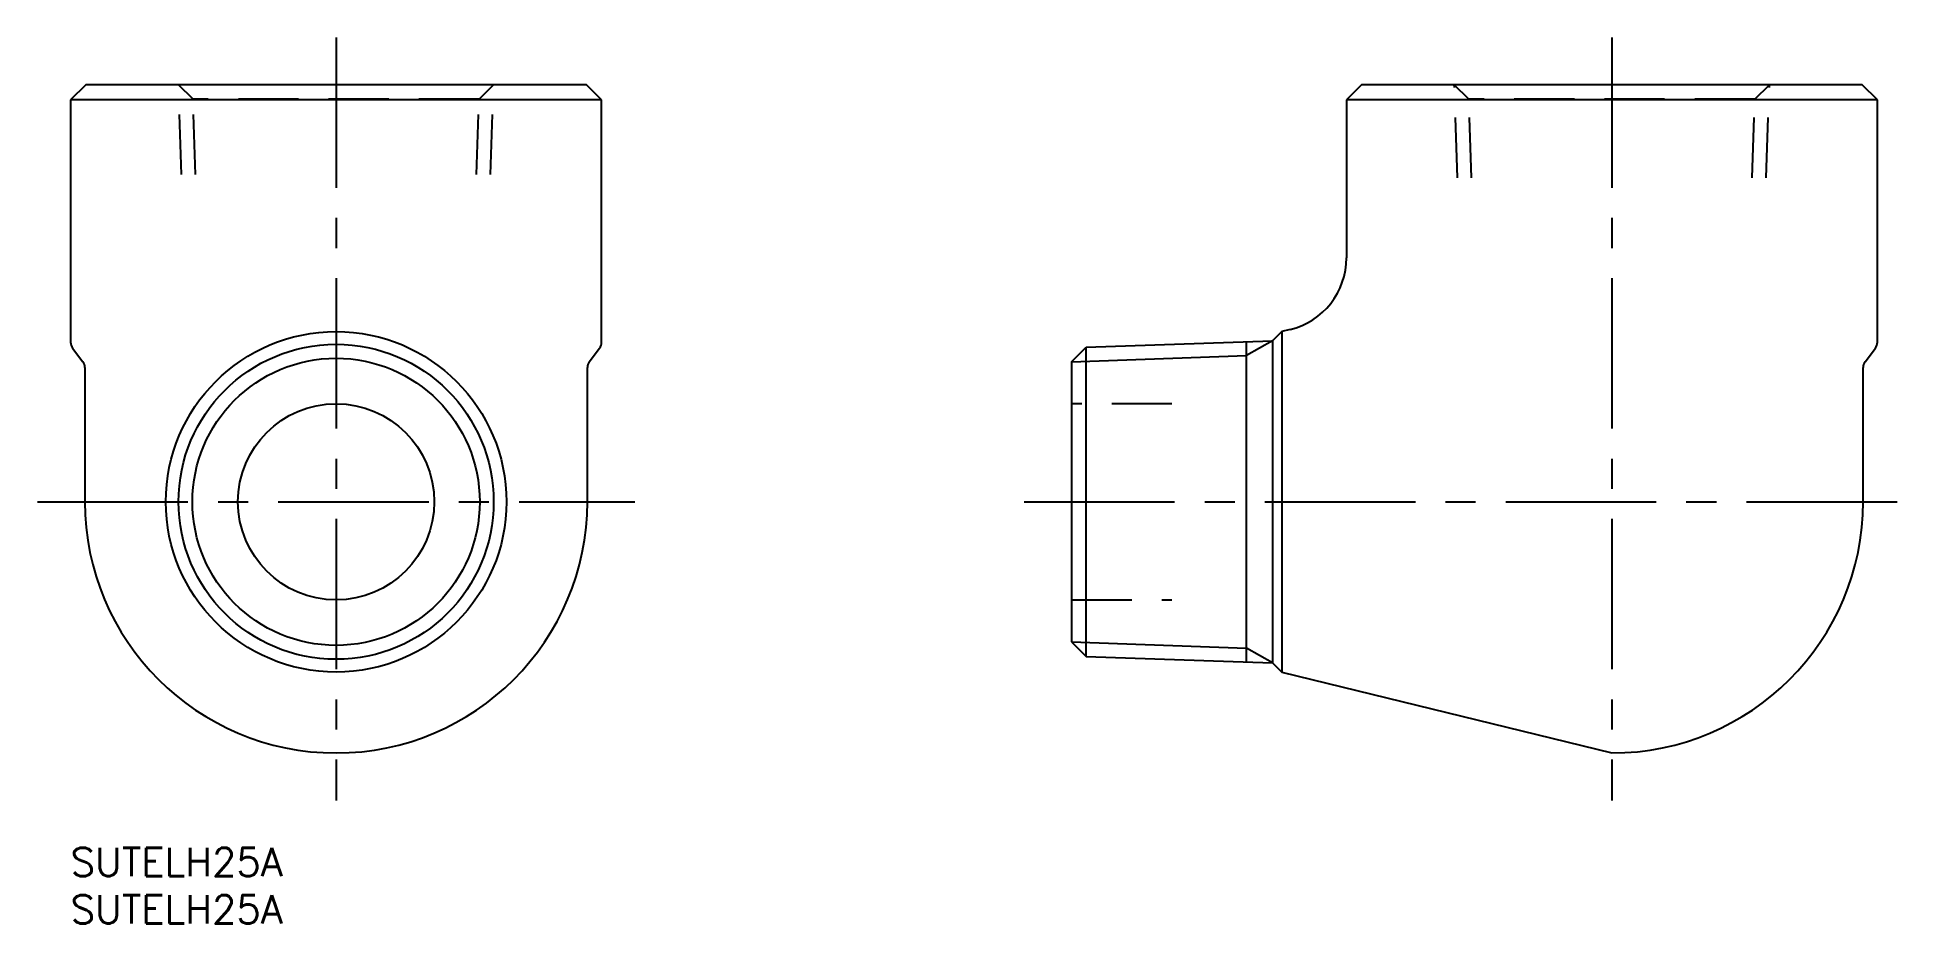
# Model space of a CAD drawing. Extents: x -4 to 194, y -8 to 86.
import ezdxf

# ---------------------------------------------------------------- set-up
doc = ezdxf.new("R2010")
doc.units = 0
doc.header["$LTSCALE"] = 0.5
doc.linetypes.add('CENTER', pattern=[50.8, 31.75, -6.35, 6.35, -6.35])
doc.linetypes.add('DASHED', pattern=[19.05, 12.7, -6.35])
for name, color, linetype in [('MSM_CENTER', 1, 'CENTER'), ('MSM_CONTINUOUS', 7, 'CONTINUOUS'), ('MSM_DASHED', 4, 'DASHED'), ('MSM_NARROW', 5, 'CONTINUOUS'), ('MSM_PART_NUMBER', 7, 'CONTINUOUS')]:
    doc.layers.add(name, color=color, linetype=linetype)
doc.styles.get("Standard").update_dxf_attribs({"font": 'txt.shx', "height": 3, "bigfont": 'bigfont.shx'})

# ---------------------------------------------------------------- blocks, each defined once
blk = doc.blocks.new('*U21')
at = {"layer": 'MSM_PART_NUMBER'}
blk.add_text('SUTELH25A', height=3, dxfattribs=at).set_placement((0, -3))
blk = doc.blocks.new('*U22')
at = {"layer": 'MSM_PART_NUMBER'}
blk.add_text('SUTELH25A', height=3, dxfattribs=at).set_placement((0, -8))

msp = doc.modelspace()

# ---------------------------------------------------------------- linework, layer by layer
at = {"layer": 'MSM_CENTER'}
for p, q in [((28, 85.5), (28, 5)), ((162.57, 85.5), (162.57, 5)), ((-3.5, 36.5), (59.5, 36.5)), ((100.57, 36.5), (194.07, 36.5))]:
    msp.add_line(p, q, dxfattribs=at)
at = {"layer": 'MSM_CONTINUOUS'}
for p, q in [((1.6, 80.5), (0, 78.9)), ((54.4, 80.5), (1.6, 80.5)), ((56, 78.9), (54.4, 80.5)), ((136.17, 80.5), (134.57, 78.9)), ((188.97, 80.5), (136.17, 80.5)), ((190.57, 78.9), (188.97, 80.5)), ((0, 78.9), (0, 53.33)), ((56, 78.9), (0, 78.9)), ((56, 53.33), (56, 78.9)), ((134.57, 78.9), (134.57, 62.25)), ((190.57, 78.9), (134.57, 78.9)), ((190.57, 53.33), (190.57, 78.9)), ((107.1, 52.82), (126.77, 53.5)), ((124.04, 19.59), (124.04, 53.41)), ((127.77, 54.46), (126.77, 53.5)), ((126.77, 53.5), (126.77, 19.5)), ((128.63, 54.67), (127.77, 54.46)), ((127.77, 54.46), (127.77, 18.54)), ((0.2, 52.73), (1.3, 51.27)), ((54.7, 51.27), (55.8, 52.73)), ((105.57, 51.28), (107.1, 52.82)), ((107.1, 20.18), (107.1, 52.82)), ((189.27, 51.27), (190.37, 52.73)), ((1.5, 50.67), (1.5, 36.5)), ((54.5, 36.5), (54.5, 50.67)), ((105.57, 51.28), (105.57, 21.72)), ((189.07, 36.5), (189.07, 50.67)), ((105.57, 21.72), (107.1, 20.18)), ((107.1, 20.18), (126.77, 19.5)), ((126.77, 19.5), (127.77, 18.54)), ((127.77, 18.54), (162.57, 10))]:
    msp.add_line(p, q, dxfattribs=at)
for radius in [17.96, 16.62, 10.35]:
    msp.add_circle((28, 36.5), radius, dxfattribs=at)
for centre, radius, start, end in [((126.77, 62.25), 7.8, 283.7854, 0), ((1, 53.33), 1, 180, 216.8699), ((55, 53.33), 1, 323.1301, 0), ((189.57, 53.33), 1, 323.1301, 0), ((0.5, 50.67), 1, 0, 36.8699), ((55.5, 50.67), 1, 143.1301, 180), ((190.07, 50.67), 1, 143.1301, 180), ((28, 36.5), 26.5, 180, 0), ((162.57, 36.5), 26.5, 270, 0)]:
    msp.add_arc(centre, radius, start, end, dxfattribs=at)
at = {"layer": 'MSM_DASHED'}
for p, q in [((11.71, 71.04), (11.38, 80.5)), ((12.91, 78.97), (11.38, 80.5)), ((43.09, 78.97), (44.62, 80.5)), ((44.29, 71.04), (44.62, 80.5)), ((146.29, 70.7), (145.95, 80.5)), ((147.48, 78.97), (145.95, 80.5)), ((177.66, 78.97), (179.19, 80.5)), ((178.85, 70.7), (179.19, 80.5)), ((43.09, 78.97), (12.91, 78.97)), ((13.18, 71.04), (12.91, 78.97)), ((42.82, 71.04), (43.09, 78.97)), ((177.66, 78.97), (147.48, 78.97)), ((147.77, 70.7), (147.48, 78.97)), ((177.37, 70.7), (177.66, 78.97)), ((116.17, 46.85), (105.57, 46.85)), ((105.57, 26.15), (116.17, 26.15))]:
    msp.add_line(p, q, dxfattribs=at)
at = {"layer": 'MSM_NARROW'}
for p, q in [((126.77, 53.5), (124.04, 51.93)), ((105.57, 51.28), (124.04, 51.93)), ((105.57, 21.72), (124.04, 21.07)), ((126.77, 19.5), (124.04, 21.07))]:
    msp.add_line(p, q, dxfattribs=at)
msp.add_circle((28, 36.5), 15.15, dxfattribs=at)

# ---------------------------------------------------------------- block references
at = {"layer": 'MSM_CONTINUOUS'}
for name in ['*U21', '*U22']:
    msp.add_blockref(name, (0, 0), dxfattribs=at)

doc.saveas('drawing.dxf')
